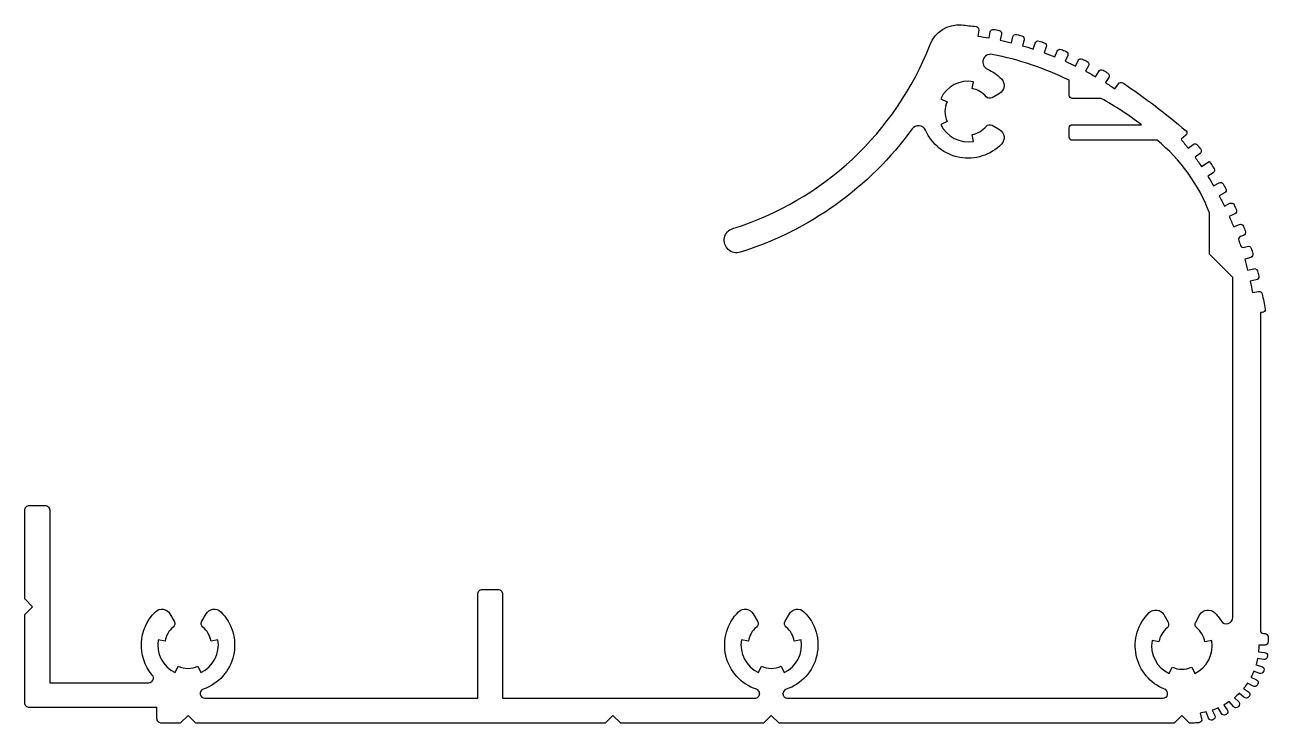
# Model space of a CAD drawing. Extents: x -673.4 to -593.4, y 54.4 to 99.3.
import ezdxf

# ---------------------------------------------------------------- set-up
doc = ezdxf.new("R2010")
doc.units = 0
doc.layers.get('0').update_dxf_attribs({"linetype": 'CONTINUOUS'})

msp = doc.modelspace()

# ---------------------------------------------------------------- linework, layer by layer
msp.add_lwpolyline([(-624.38, 60.53, -0.365977), (-624.448, 60.911), (-624.174, 61.387, -0.490314), (-623.234, 61.515, -0.559852), (-624.381, 56.53, 0.322254), (-624.586, 56.246), (-624.586, 56.254, 0.414214), (-624.286, 55.954), (-600.13, 55.954, 0.827382), (-600.019, 56.533, -0.542603), (-601.018, 61.463, -0.490314), (-600.078, 61.335), (-599.803, 60.86, -0.365977), (-599.872, 60.479, 0.178154), (-600.393, 59.583), (-600.836, 59.661, 0.339454), (-599.74, 57.556), (-599.55, 57.963, 0.221695), (-598.282, 57.963), (-598.092, 57.556, 0.339454), (-596.995, 59.661), (-597.438, 59.583, 0.178154), (-597.96, 60.479, -0.365977), (-598.028, 60.86), (-597.754, 61.335, -0.490314), (-596.814, 61.463, -0.057029), (-596.385, 60.933, 0.750368), (-595.647, 61.148), (-595.647, 83.035), (-597.147, 84.535), (-597.147, 87.187, 0.133335), (-600.515, 91.857), (-605.966, 91.857, -0.414214), (-606.166, 92.057), (-606.166, 92.657, -0.414214), (-605.966, 92.857), (-601.523, 92.857, 0.032209), (-604.11, 94.551), (-605.966, 94.551, -0.414214), (-606.166, 94.751), (-606.166, 95.714, 0.065641), (-611.122, 97.381, 0.889738), (-611.425, 96.435, -0.092255), (-610.525, 95.806, -0.490314), (-610.653, 94.866), (-611.129, 94.592, -0.365977), (-611.51, 94.66, 0.178154), (-612.405, 95.181), (-612.327, 95.625, 0.339454), (-614.433, 94.528), (-614.025, 94.338, 0.221695), (-614.025, 93.07), (-614.433, 92.88, 0.339454), (-612.327, 91.784), (-612.405, 92.227, 0.178154), (-611.51, 92.748, -0.365977), (-611.129, 92.817), (-610.653, 92.542, -0.490314), (-610.525, 91.602, -0.530398), (-615.411, 92.496, 0.578953), (-616.274, 92.588, -0.161602), (-627.328, 84.653, -1), (-627.804, 86.18, 0.228015), (-615.123, 98.007, -0.333071), (-613.086, 99.272, -0.010782), (-612.16, 99.171, -0.416954), (-611.988, 98.945), (-612.043, 98.55, -0.008727), (-611.319, 98.435), (-611.25, 98.828, -0.416954), (-611.016, 98.99, -0.004054), (-610.672, 98.923, -0.416954), (-610.517, 98.686), (-610.6, 98.295, -0.008727), (-609.885, 98.13), (-609.789, 98.518, -0.416954), (-609.545, 98.663, -0.004054), (-609.206, 98.572, -0.416954), (-609.067, 98.324), (-609.177, 97.941, -0.008727), (-608.476, 97.726), (-608.353, 98.106, -0.416954), (-608.099, 98.234, -0.004054), (-607.768, 98.12, -0.416954), (-607.647, 97.863), (-607.783, 97.488, -0.008727), (-607.099, 97.225), (-606.949, 97.595, -0.416954), (-606.687, 97.705, -0.004054), (-606.365, 97.568, -0.416954), (-606.262, 97.303), (-606.424, 96.939, -0.008727), (-605.76, 96.629), (-605.585, 96.988, -0.416954), (-605.316, 97.079, -0.004054), (-605.004, 96.92, -0.416954), (-604.919, 96.649), (-605.107, 96.296, -0.008727), (-604.466, 95.941), (-604.266, 96.286, -0.416954), (-603.991, 96.359, -0.004054), (-603.691, 96.178, -0.416954), (-603.626, 95.902), (-603.837, 95.563, -0.008727), (-603.223, 95.164), (-602.999, 95.495, -0.416954), (-602.72, 95.548, -0.028777), (-598.643, 92.456, -0.416954), (-598.666, 92.173), (-598.972, 91.916, -0.008727), (-598.511, 91.346), (-598.196, 91.592, -0.416954), (-597.914, 91.556, -0.004054), (-597.703, 91.276, -0.416954), (-597.747, 90.996), (-598.069, 90.761, -0.008727), (-597.649, 90.161), (-597.152, 90.496, -0.00639), (-596.849, 90.034, -0.416954), (-596.911, 89.757), (-597.25, 89.546, -0.008727), (-596.872, 88.918), (-596.527, 89.117, -0.416954), (-596.253, 89.042, -0.004054), (-596.083, 88.736, -0.416954), (-596.165, 88.464), (-596.517, 88.276, -0.008727), (-596.184, 87.623), (-595.825, 87.798, -0.416954), (-595.557, 87.704, -0.004054), (-595.409, 87.387, -0.416954), (-595.51, 87.121), (-595.874, 86.959, -0.008727), (-595.588, 86.284), (-595.218, 86.434, -0.416954), (-594.957, 86.321, -0.004054), (-594.831, 85.995, -0.416954), (-594.95, 85.736), (-595.138, 85.668, 0.411453), (-595.258, 85.413, -0.00401), (-595.149, 85.095, 0.411453), (-594.897, 84.968), (-594.707, 85.03, -0.416954), (-594.455, 84.9, -0.004054), (-594.352, 84.565, -0.416954), (-594.489, 84.316), (-594.872, 84.206, -0.008727), (-594.683, 83.498), (-594.295, 83.594, -0.416954), (-594.053, 83.447, -0.004054), (-593.974, 83.106, -0.416954), (-594.127, 82.867), (-594.518, 82.784, -0.008727), (-594.378, 82.064), (-593.985, 82.133, -0.416954), (-593.753, 81.969, -0.00682), (-593.547, 80.993, -0.45273), (-593.745, 80.767), (-593.866, 80.767), (-593.866, 60.322, 0.414214), (-593.666, 60.122), (-593.566, 60.122, -0.414214), (-593.366, 59.922), (-593.366, 59.574, -0.414214), (-593.566, 59.374), (-593.966, 59.374, -0.02455), (-593.985, 58.943), (-593.592, 58.908, -0.428201), (-593.411, 58.682, -0.003468), (-593.421, 58.614, -0.421813), (-593.653, 58.446), (-594.046, 58.516, -0.024505), (-594.149, 58.097), (-593.772, 57.996, -0.43408), (-593.634, 57.738, -0.003381), (-593.656, 57.674, -0.416087), (-593.913, 57.553), (-594.292, 57.691, -0.024381), (-594.473, 57.303), (-594.122, 57.139, -0.439759), (-594.033, 56.858, -0.003215), (-594.066, 56.802, -0.410698), (-594.338, 56.731), (-594.691, 56.935, -0.024179), (-594.941, 56.591), (-594.627, 56.371, -0.445062), (-594.59, 56.076, -0.002975), (-594.63, 56.031, -0.405804), (-594.908, 56.011), (-595.222, 56.275, -0.023905), (-595.531, 55.989), (-595.261, 55.72, -0.449823), (-595.279, 55.421, -0.00267), (-595.321, 55.388, -0.401545), (-595.596, 55.418), (-595.863, 55.736, -0.023567), (-596.214, 55.516), (-595.997, 55.205, -0.453888), (-596.069, 54.913, -0.002311), (-596.11, 54.892, -0.398047), (-596.373, 54.971), (-596.582, 55.332, -0.023176), (-596.962, 55.184), (-596.802, 54.842, -0.457124), (-596.926, 54.566, -0.00191), (-596.963, 54.555, -0.395409), (-597.207, 54.679), (-597.35, 55.073, -0.022741), (-597.743, 54.999), (-597.646, 54.635, -0.459422), (-597.817, 54.384, -0.010815), (-598.033, 54.365, -0.019187), (-598.416, 54.355), (-598.916, 54.854), (-599.416, 54.354), (-624.836, 54.354), (-625.336, 54.854), (-625.836, 54.354), (-635.026, 54.354), (-635.526, 54.854), (-636.026, 54.354), (-662.366, 54.354), (-662.866, 54.854), (-663.366, 54.354), (-664.566, 54.354, -0.414214), (-664.866, 54.654), (-664.866, 55.354), (-673.066, 55.354, -0.414214), (-673.366, 55.654), (-673.366, 61.344), (-672.866, 61.844), (-673.366, 62.344), (-673.366, 68.054, -0.414214), (-673.066, 68.354), (-672.066, 68.354, -0.414214), (-671.766, 68.054), (-671.766, 56.954), (-665.395, 56.954, 0.636904), (-665.165, 57.447, -0.391369), (-664.968, 61.515, -0.490314), (-664.028, 61.387), (-663.753, 60.911, -0.365977), (-663.822, 60.53, 0.178154), (-664.343, 59.635), (-664.786, 59.713, 0.339454), (-663.69, 57.607), (-663.5, 58.015, 0.221695), (-662.232, 58.015), (-662.042, 57.607, 0.339454), (-660.945, 59.713), (-661.388, 59.635, 0.178154), (-661.91, 60.53, -0.365977), (-661.978, 60.911), (-661.704, 61.387, -0.490314), (-660.764, 61.515, -0.557229), (-661.888, 56.538, 0.846478), (-661.791, 55.954), (-644.226, 55.954), (-644.226, 62.654, -0.414214), (-643.926, 62.954), (-642.926, 62.954, -0.414214), (-642.626, 62.654), (-642.626, 55.954), (-626.386, 55.954, 0.414214), (-626.086, 56.254), (-626.086, 56.246, 0.322254), (-626.29, 56.53, -0.559852), (-627.438, 61.515, -0.490314), (-626.498, 61.387), (-626.223, 60.911, -0.365977), (-626.292, 60.53, 0.178154), (-626.813, 59.635), (-627.256, 59.713, 0.339454), (-626.16, 57.607), (-625.97, 58.015, 0.221695), (-624.702, 58.015), (-624.512, 57.607, 0.339454), (-623.415, 59.713), (-623.858, 59.635, 0.178154)], format="xyb", close=True)

doc.saveas('drawing.dxf')
